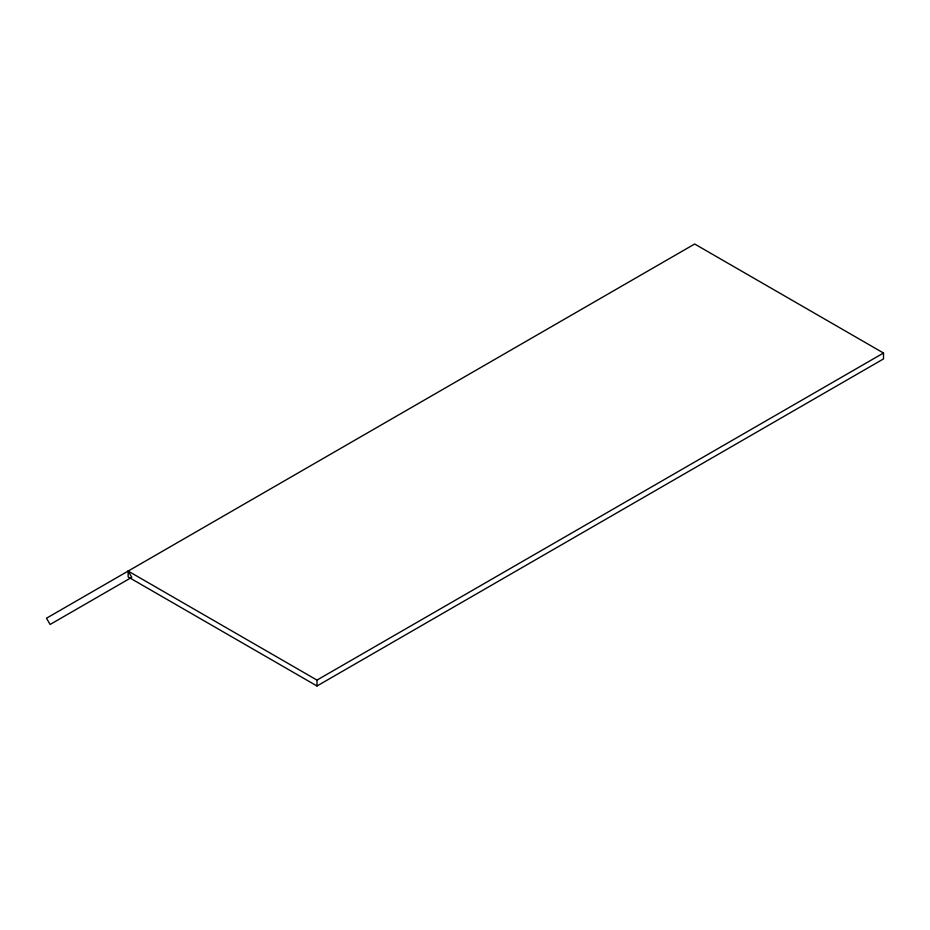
<?xml version="1.0" encoding="UTF-8"?>
<svg xmlns="http://www.w3.org/2000/svg" width="930" height="930" viewBox="0 0 930 930"><rect width="100%" height="100%" fill="white"/><g stroke="black" fill="none" stroke-linecap="round" stroke-linejoin="round"><path stroke-width="1.4" d="M316.991 680.097L883.5 353.028L883.5 358.922L316.991 685.991L128.154 576.972L128.154 571.078L316.991 680.097L316.991 685.991M883.5 353.028L694.663 244.009L46.5 618.217L50.104 624.472L131.769 577.332L128.154 571.078"/></g></svg>
